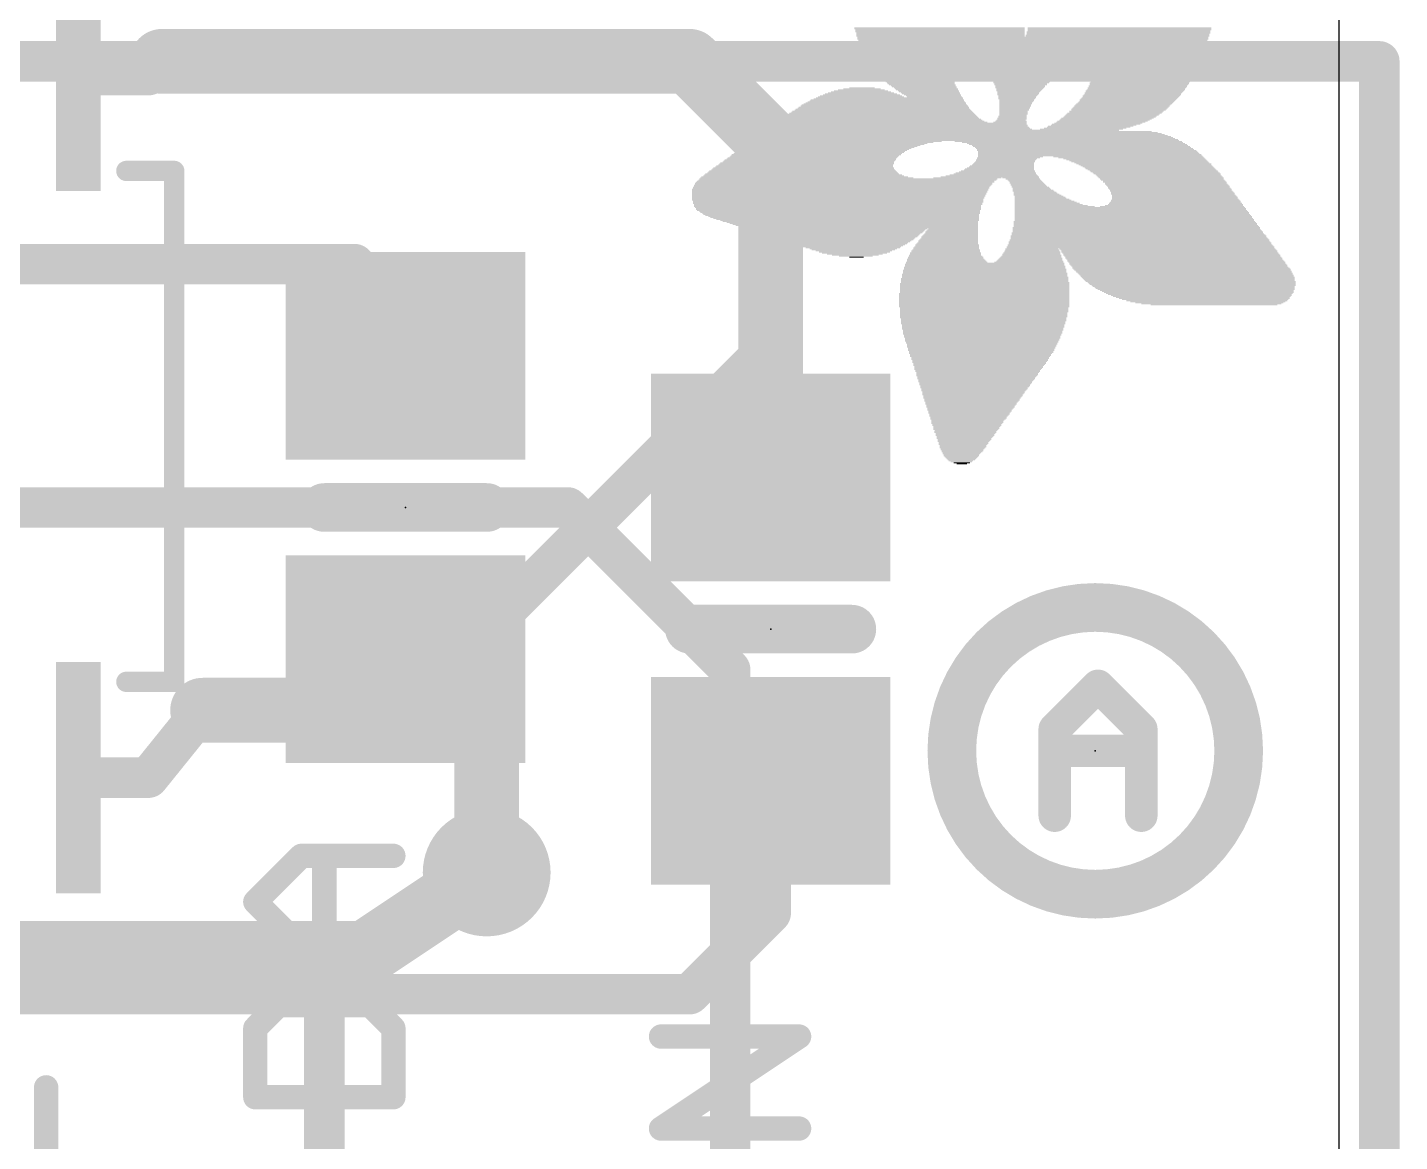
# Model space of a CAD drawing. Extents: x -11.6 to 35, y -5.3 to 31.4.
# Drawn here: x 9.57 to 18.16, y 3.65 to 10.63 of the extents above; entities that cross this region are included whole.
import ezdxf

# ---------------------------------------------------------------- set-up
doc = ezdxf.new("R2010")
doc.units = 0
for name, color, linetype in [('1', 12, 'CONTINUOUS'), ('16', 132, 'CONTINUOUS'), ('18', 110, 'CONTINUOUS'), ('20', 53, 'CONTINUOUS'), ('21', 40, 'CONTINUOUS'), ('23', 53, 'CONTINUOUS')]:
    doc.layers.add(name, color=color, linetype=linetype)

# ---------------------------------------------------------------- blocks, each defined once
blk = doc.blocks.new('RECT')
blk.add_solid([(-0.5, -0.5), (0.5, -0.5), (-0.5, 0.5), (0.5, 0.5)])
blk = doc.blocks.new('ROUNDV')
at = {"const_width": 0.5}
blk.add_lwpolyline([(0, -0.25, 1), (0, 0.25, 1), (0, -0.25)], format="xyb", dxfattribs=at)

msp = doc.modelspace()

# ---------------------------------------------------------------- linework, layer by layer
at = {"layer": '1'}
for points, const_width in [([(10.414, 10.414), (13.716, 10.414)], 0.4064), ([(13.716, 10.414), (14.224, 9.906)], 0.4064), ([(10.328, 10.328), (10.414, 10.414)], 0.254), ([(9.89, 10.328), (10.328, 10.328)], 0.254), ([(14.224, 9.906), (14.224, 8.636)], 0.4064), ([(8.89, 9.144), (11.618, 9.144)], 0.254), ([(11.618, 9.144), (11.938, 8.57)], 0.254), ([(12.258, 6.67), (14.224, 8.636)], 0.254), ([(14.224, 8.636), (14.224, 7.808)], 0.4064), ([(14.224, 8.636), (14.29, 8.636)], 0.254), ([(14.29, 8.636), (14.224, 7.808)], 0.254), ([(11.938, 6.67), (11.684, 7.112)], 0.4064), ([(11.684, 7.112), (12.446, 6.35)], 0.4064), ([(11.938, 6.67), (12.258, 6.67)], 0.254), ([(12.446, 6.35), (12.446, 6.416)], 0.4064), ([(10.668, 6.35), (12.446, 6.35)], 0.4064), ([(12.446, 6.35), (12.446, 5.334)], 0.4064), ([(10.328, 5.928), (10.668, 6.35)], 0.254), ([(9.89, 5.928), (10.328, 5.928)], 0.254), ([(14.224, 5.08), (14.224, 5.908)], 0.254), ([(13.716, 4.572), (14.224, 5.08)], 0.254), ([(9.144, 4.572), (11.43, 4.572)], 0.254), ([(11.43, 4.572), (13.716, 4.572)], 0.254), ([(11.43, 1.778), (11.43, 4.572)], 0.254)]:
    msp.add_lwpolyline(points, dxfattribs=dict(at, const_width=const_width))
for points, const_width in [([(10.414, 10.5156, 1), (10.414, 10.3124)], 0.2032), ([(13.7878, 10.4858, 1), (13.6442, 10.3422)], 0.2032), ([(13.716, 10.3124, 1), (13.716, 10.5156)], 0.2032), ([(10.4589, 10.3691, 1), (10.3691, 10.4589)], 0.127), ([(9.89, 10.3915, 1), (9.89, 10.2645)], 0.127), ([(10.2831, 10.3729, 1), (10.3729, 10.2831)], 0.127), ([(10.328, 10.2645, 1), (10.328, 10.3915)], 0.127), ([(14.3256, 9.906, 1), (14.1224, 9.906)], 0.2032), ([(14.1522, 9.8342, 1), (14.2958, 9.9778)], 0.2032), ([(11.6735, 9.1749, 1), (11.5625, 9.1131)], 0.127), ([(11.618, 9.0805, 1), (11.618, 9.2075)], 0.127), ([(14.3256, 8.636, 1), (14.1224, 8.636)], 0.2032), ([(14.224, 8.6995, 1), (14.224, 8.5725)], 0.127), ([(14.2689, 8.5911, 1), (14.1791, 8.6809)], 0.127), ([(14.3533, 8.631, 1), (14.2267, 8.641)], 0.127), ([(14.29, 8.5725, 1), (14.29, 8.6995)], 0.127), ([(14.1224, 8.636, 1), (14.3256, 8.636)], 0.2032), ([(11.8825, 8.5391, 1), (11.9935, 8.6009)], 0.127), ([(14.1224, 7.808, 1), (14.3256, 7.808)], 0.2032), ([(14.1607, 7.813, 1), (14.2873, 7.803)], 0.127), ([(11.7721, 7.1626, 1), (11.5959, 7.0614)], 0.2032), ([(11.7558, 7.1838, 1), (11.6122, 7.0402)], 0.2032), ([(11.8499, 6.6194, 1), (12.0261, 6.7206)], 0.2032), ([(11.938, 6.7335, 1), (11.938, 6.6065)], 0.127), ([(12.258, 6.6065, 1), (12.258, 6.7335)], 0.127), ([(12.2131, 6.7149, 1), (12.3029, 6.6251)], 0.127), ([(12.5476, 6.416, 1), (12.3444, 6.416)], 0.2032), ([(10.668, 6.4516, 1), (10.668, 6.2484)], 0.2032), ([(12.5476, 6.35, 1), (12.3444, 6.35)], 0.2032), ([(12.446, 6.2484, 1), (12.446, 6.4516)], 0.2032), ([(10.7174, 6.3102, 1), (10.6186, 6.3898)], 0.127), ([(12.3444, 6.35, 1), (12.5476, 6.35)], 0.2032), ([(12.3742, 6.2782, 1), (12.5178, 6.4218)], 0.2032), ([(9.89, 5.9915, 1), (9.89, 5.8645)], 0.127), ([(10.2786, 5.9678, 1), (10.3774, 5.8882)], 0.127), ([(10.328, 5.8645, 1), (10.328, 5.9915)], 0.127), ([(14.2875, 5.908, 1), (14.1605, 5.908)], 0.127), ([(12.3444, 5.334, 1), (12.5476, 5.334)], 0.2032), ([(14.2689, 5.0351, 1), (14.1791, 5.1249)], 0.127), ([(14.1605, 5.08, 1), (14.2875, 5.08)], 0.127), ([(11.43, 4.6355, 1), (11.43, 4.5085)], 0.127), ([(11.4935, 4.572, 1), (11.3665, 4.572)], 0.127), ([(11.43, 4.5085, 1), (11.43, 4.6355)], 0.127), ([(13.6711, 4.6169, 1), (13.7609, 4.5271)], 0.127), ([(13.716, 4.5085, 1), (13.716, 4.6355)], 0.127)]:
    msp.add_lwpolyline(points, format="xyb", dxfattribs=dict(at, const_width=const_width))
at = {"layer": '16'}
for points, const_width in [([(18.034, 10.414), (0, 10.414)], 0.254), ([(18.034, 0.254), (18.034, 10.414)], 0.254), ([(8.89, 7.62), (12.954, 7.62)], 0.254), ([(12.954, 7.62), (13.97, 6.604)], 0.254), ([(13.97, 6.604), (13.97, 1.778)], 0.254), ([(11.684, 4.826), (12.446, 5.334)], 0.4064), ([(5.588, 4.826), (11.684, 4.826)], 0.4064)]:
    msp.add_lwpolyline(points, dxfattribs=dict(at, const_width=const_width))
for points, const_width in [([(18.0975, 10.414, 1), (17.9705, 10.414)], 0.127), ([(18.034, 10.3505, 1), (18.034, 10.4775)], 0.127), ([(12.9989, 7.6649, 1), (12.9091, 7.5751)], 0.127), ([(12.954, 7.5565, 1), (12.954, 7.6835)], 0.127), ([(14.0335, 6.604, 1), (13.9065, 6.604)], 0.127), ([(13.9251, 6.5591, 1), (14.0149, 6.6489)], 0.127), ([(12.5024, 5.2495, 1), (12.3896, 5.4185)], 0.2032), ([(11.6276, 4.9105, 1), (11.7404, 4.7415)], 0.2032), ([(11.684, 4.7244, 1), (11.684, 4.9276)], 0.2032)]:
    msp.add_lwpolyline(points, format="xyb", dxfattribs=dict(at, const_width=const_width))
at = {"layer": '20'}
msp.add_line((17.78, 13.97), (17.78, 2.54), dxfattribs=at)
at = {"layer": '21'}
for points, const_width in [([(10.19, 9.7598, 1), (10.19, 9.6962)], 0.0635), ([(10.5218, 9.728, 1), (10.4582, 9.728)], 0.0635), ([(10.49, 9.6962, 1), (10.49, 9.7598)], 0.0635), ([(11.43, 7.6962, 1), (11.43, 7.5438)], 0.1524), ([(12.446, 7.5438, 1), (12.446, 7.6962)], 0.1524), ([(16.256, 5.198, 1), (16.256, 6.994, 1), (16.256, 5.198)], 0.3048), ([(13.716, 6.9342, 1), (13.716, 6.7818)], 0.1524), ([(14.732, 6.7818, 1), (14.732, 6.9342)], 0.1524), ([(10.19, 6.5598, 1), (10.19, 6.4963)], 0.0635), ([(10.4582, 6.528, 1), (10.5218, 6.528)], 0.0635), ([(10.49, 6.4963, 1), (10.49, 6.5598)], 0.0635), ([(16.3091, 6.539, 1), (16.2372, 6.4672)], 0.1016), ([(16.3091, 6.4672, 1), (16.2372, 6.539)], 0.1016), ([(16.0528, 6.2319, 1), (15.9512, 6.2319)], 0.1016), ([(15.9661, 6.2678, 1), (16.0379, 6.196)], 0.1016), ([(16.5951, 6.2319, 1), (16.4935, 6.2319)], 0.1016), ([(16.5084, 6.196, 1), (16.5802, 6.2678)], 0.1016), ([(16.002, 6.1471, 1), (16.002, 6.0455)], 0.1016), ([(16.5443, 6.0455, 1), (16.5443, 6.1471)], 0.1016), ([(15.9512, 5.6896, 1), (16.0528, 5.6896)], 0.1016), ([(16.4935, 5.6896, 1), (16.5951, 5.6896)], 0.1016), ([(11.2856, 5.4763, 1), (11.2856, 5.4001)], 0.0762), ([(11.3125, 5.4112, 1), (11.2586, 5.4651)], 0.0762), ([(11.4677, 5.4382, 1), (11.3915, 5.4382)], 0.0762), ([(11.8618, 5.4001, 1), (11.8618, 5.4763)], 0.0762), ([(11.0244, 5.177, 1), (10.9705, 5.1231)], 0.0762), ([(10.9705, 5.177, 1), (11.0244, 5.1231)], 0.0762), ([(11.2856, 4.9001, 1), (11.2856, 4.8239)], 0.0762), ([(11.2586, 4.835, 1), (11.3125, 4.8889)], 0.0762), ([(11.3915, 4.862, 1), (11.4677, 4.862)], 0.0762), ([(11.8618, 4.8239, 1), (11.8618, 4.9001)], 0.0762), ([(11.1415, 4.5408, 1), (11.1415, 4.4646)], 0.0762), ([(11.1685, 4.4757, 1), (11.1146, 4.5296)], 0.0762), ([(11.7447, 4.5296, 1), (11.6908, 4.4757)], 0.0762), ([(11.7177, 4.4646, 1), (11.7177, 4.5408)], 0.0762), ([(10.9705, 4.3856, 1), (11.0244, 4.3317)], 0.0762), ([(11.0356, 4.3586, 1), (10.9594, 4.3586)], 0.0762), ([(11.8999, 4.3586, 1), (11.8237, 4.3586)], 0.0762), ([(11.8349, 4.3317, 1), (11.8887, 4.3856)], 0.0762), ([(13.5375, 4.3446, 1), (13.5375, 4.2684)], 0.0762), ([(14.4229, 4.2748, 1), (14.3807, 4.3382)], 0.0762), ([(14.4018, 4.2684, 1), (14.4018, 4.3446)], 0.0762), ([(9.7261, 3.9885, 1), (9.6499, 3.9885)], 0.0762), ([(10.9975, 3.9645, 1), (10.9975, 3.8883)], 0.0762), ([(10.9594, 3.9264, 1), (11.0356, 3.9264)], 0.0762), ([(11.8237, 3.9264, 1), (11.8999, 3.9264)], 0.0762), ([(11.8618, 3.8883, 1), (11.8618, 3.9645)], 0.0762), ([(13.5163, 3.762, 1), (13.5586, 3.6986)], 0.0762), ([(13.5375, 3.7684, 1), (13.5375, 3.6922)], 0.0762), ([(14.4018, 3.6922, 1), (14.4018, 3.7684)], 0.0762)]:
    msp.add_lwpolyline(points, format="xyb", dxfattribs=dict(at, const_width=const_width))
for points, const_width in [([(10.49, 9.728), (10.19, 9.728)], 0.127), ([(10.49, 6.528), (10.49, 9.728)], 0.127), ([(11.43, 7.62), (12.446, 7.62)], 0.3048), ([(13.716, 6.858), (14.732, 6.858)], 0.3048), ([(10.19, 6.528), (10.49, 6.528)], 0.127), ([(16.002, 6.2319), (16.2732, 6.5031)], 0.2032), ([(16.2732, 6.5031), (16.5443, 6.2319)], 0.2032), ([(16.002, 5.6896), (16.002, 6.2319)], 0.2032), ([(16.5443, 6.2319), (16.5443, 5.6896)], 0.2032), ([(16.002, 6.0963), (16.5443, 6.0963)], 0.2032), ([(10.9975, 5.1501), (11.2856, 5.4382)], 0.1524), ([(11.2856, 5.4382), (11.8618, 5.4382)], 0.1524), ([(11.4296, 4.862), (11.4296, 5.4382)], 0.1524), ([(11.2856, 4.862), (10.9975, 5.1501)], 0.1524), ([(11.8618, 4.862), (11.2856, 4.862)], 0.1524), ([(11.1415, 4.5027), (10.9975, 4.3586)], 0.1524), ([(11.7177, 4.5027), (11.1415, 4.5027)], 0.1524), ([(11.8618, 4.3586), (11.7177, 4.5027)], 0.1524), ([(10.9975, 4.3586), (10.9975, 3.9264)], 0.1524), ([(11.8618, 3.9264), (11.8618, 4.3586)], 0.1524), ([(13.5375, 3.7303), (14.4018, 4.3065)], 0.1524), ([(14.4018, 4.3065), (13.5375, 4.3065)], 0.1524), ([(9.688, 3.9885), (9.688, 3.1242)], 0.1524), ([(10.9975, 3.9264), (11.8618, 3.9264)], 0.1524), ([(14.4018, 3.7303), (13.5375, 3.7303)], 0.1524)]:
    msp.add_lwpolyline(points, dxfattribs=dict(at, const_width=const_width))
at = {"layer": '23'}
for p in [(11.938, 7.62), (14.224, 6.858), (16.256, 6.096)]:
    msp.add_point(p, dxfattribs=at)

# ---------------------------------------------------------------- block references
at = {"layer": '1'}
for p, xscale, yscale, rotation in [((9.89, 10.328), 1.45, 0.28, 270), ((11.938, 8.57), 1.3, 1.5, 90), ((14.224, 7.808), 1.3, 1.5, 90), ((11.938, 6.67), 1.3, 1.5, 90), ((9.89, 5.928), 1.45, 0.28, 90), ((14.224, 5.908), 1.3, 1.5, 90)]:
    msp.add_blockref('RECT', p, dxfattribs=dict(at, xscale=xscale, yscale=yscale, rotation=rotation))
at = {"layer": '18', "xscale": 0.8001, "yscale": 0.8001}
msp.add_blockref('ROUNDV', (12.446, 5.334), dxfattribs=at)
msp.add_blockref('ROUNDV', (12.446, 5.334), dxfattribs=at)
at = {"layer": '21', "rotation": 180}
for p, xscale, yscale in [((15.2813, 10.6235), 1.0668, 0.0063), ((15.2813, 10.6172), 1.0668, 0.0064), ((15.2845, 10.6109), 1.0605, 0.0063), ((15.2845, 10.6045), 1.0605, 0.0064), ((15.2845, 10.5982), 1.0605, 0.0063), ((15.2877, 10.5918), 1.0541, 0.0064), ((15.2877, 10.5854), 1.0541, 0.0063), ((15.2877, 10.5791), 1.0541, 0.0064), ((15.2877, 10.5728), 1.0541, 0.0063), ((15.8655, 10.5664), 2.1971, 0.0064), ((16.3957, 10.5791), 1.1494, 0.0064), ((16.3957, 10.5728), 1.1494, 0.0063), ((16.402, 10.5982), 1.1493, 0.0063), ((16.402, 10.5918), 1.1493, 0.0064), ((16.3989, 10.5854), 1.143, 0.0063), ((16.4084, 10.6235), 1.1494, 0.0063), ((16.4084, 10.6172), 1.1494, 0.0064), ((16.4084, 10.6109), 1.1494, 0.0063), ((16.4052, 10.6045), 1.143, 0.0064), ((15.8655, 10.5601), 2.1971, 0.0063), ((15.8655, 10.5537), 2.1971, 0.0064), ((15.8655, 10.5473), 2.1844, 0.0063), ((15.8655, 10.541), 2.1844, 0.0064), ((15.8655, 10.5347), 2.1844, 0.0063), ((15.8655, 10.5283), 2.1717, 0.0064), ((15.8655, 10.522), 2.1717, 0.0063), ((15.0845, 10.5156), 0.5969, 0.0064), ((15.0781, 10.5092), 0.5842, 0.0063), ((15.0749, 10.5029), 0.5778, 0.0064), ((15.0749, 10.4966), 0.5652, 0.0063), ((15.0749, 10.4902), 0.5652, 0.0064), ((15.0749, 10.4839), 0.5524, 0.0063), ((15.0749, 10.4775), 0.5524, 0.0064), ((16.1862, 10.5156), 1.5303, 0.0064), ((16.1925, 10.5092), 1.505, 0.0063), ((16.1989, 10.5029), 1.4923, 0.0064), ((16.202, 10.4966), 1.4859, 0.0063), ((16.2084, 10.4902), 1.4732, 0.0064), ((16.2083, 10.4839), 1.4605, 0.0063), ((16.2115, 10.4775), 1.4541, 0.0064), ((15.0781, 10.4711), 0.5461, 0.0063), ((15.0749, 10.4648), 0.5398, 0.0064), ((15.0781, 10.4585), 0.5334, 0.0063), ((15.0781, 10.4521), 0.5334, 0.0064), ((15.0813, 10.4458), 0.5271, 0.0063), ((15.0813, 10.4394), 0.5271, 0.0064), ((15.0845, 10.433), 0.5207, 0.0063), ((15.0845, 10.4267), 0.5207, 0.0064), ((15.0876, 10.4204), 0.5144, 0.0063), ((15.0908, 10.414), 0.508, 0.0064), ((15.0908, 10.4077), 0.508, 0.0063), ((15.094, 10.4013), 0.5017, 0.0064), ((15.094, 10.3949), 0.5017, 0.0063), ((16.2115, 10.4711), 1.4415, 0.0063), ((16.2148, 10.4648), 1.4351, 0.0064), ((16.2179, 10.4585), 1.4288, 0.0063), ((16.2211, 10.4521), 1.4224, 0.0064), ((16.2211, 10.4458), 1.4097, 0.0063), ((16.2243, 10.4394), 1.4033, 0.0064), ((16.2243, 10.433), 1.3907, 0.0063), ((16.2275, 10.4267), 1.3843, 0.0064), ((16.2275, 10.4204), 1.3843, 0.0063), ((16.2274, 10.414), 1.3716, 0.0064), ((16.2306, 10.4077), 1.3652, 0.0063), ((15.8559, 10.3949), 0.6033, 0.0063), ((16.2306, 10.4013), 1.3526, 0.0064), ((16.5513, 10.3949), 0.7112, 0.0063), ((15.0972, 10.3886), 0.4953, 0.0064), ((15.1035, 10.3823), 0.4953, 0.0063), ((15.1067, 10.3759), 0.4889, 0.0064), ((15.1067, 10.3696), 0.4889, 0.0063), ((15.1098, 10.3632), 0.4826, 0.0064), ((15.113, 10.3568), 0.4762, 0.0063), ((15.1194, 10.3505), 0.4763, 0.0064), ((15.1226, 10.3442), 0.4699, 0.0063), ((15.1226, 10.3378), 0.4699, 0.0064), ((15.1257, 10.3315), 0.4636, 0.0063), ((15.1321, 10.3251), 0.4635, 0.0064), ((15.1352, 10.3187), 0.4572, 0.0063), ((15.1384, 10.3124), 0.4508, 0.0064), ((15.1448, 10.3061), 0.4509, 0.0063), ((15.8465, 10.3886), 0.5715, 0.0064), ((15.8337, 10.3759), 0.5334, 0.0064), ((15.8401, 10.3823), 0.5461, 0.0063), ((15.8306, 10.3696), 0.5143, 0.0063), ((15.821, 10.3568), 0.4826, 0.0063), ((15.8274, 10.3632), 0.4953, 0.0064), ((15.8211, 10.3505), 0.4699, 0.0064), ((15.8147, 10.3442), 0.4572, 0.0063), ((15.8147, 10.3378), 0.4445, 0.0064), ((15.8083, 10.3315), 0.4318, 0.0063), ((15.8052, 10.3187), 0.4127, 0.0063), ((15.8084, 10.3251), 0.4191, 0.0064), ((15.7988, 10.3061), 0.3874, 0.0063), ((15.802, 10.3124), 0.3937, 0.0064), ((16.5544, 10.3886), 0.6921, 0.0064), ((16.5608, 10.3823), 0.6794, 0.0063), ((16.5577, 10.3759), 0.6731, 0.0064), ((16.5608, 10.3696), 0.6668, 0.0063), ((16.564, 10.3632), 0.6604, 0.0064), ((16.5608, 10.3568), 0.654, 0.0063), ((16.5608, 10.3505), 0.654, 0.0064), ((16.5544, 10.3378), 0.6413, 0.0064), ((16.5544, 10.3315), 0.6413, 0.0063), ((16.5513, 10.3251), 0.635, 0.0064), ((16.5513, 10.3187), 0.635, 0.0063), ((16.5481, 10.3124), 0.6286, 0.0064), ((16.5481, 10.3061), 0.6286, 0.0063), ((16.5577, 10.3442), 0.6477, 0.0063), ((14.7892, 10.2235), 0.3747, 0.0064), ((14.7892, 10.2299), 0.3365, 0.0063), ((14.7924, 10.2362), 0.2921, 0.0064), ((14.7955, 10.2426), 0.235, 0.0063), ((14.7955, 10.2489), 0.1588, 0.0064), ((15.148, 10.2997), 0.4445, 0.0064), ((15.1511, 10.2934), 0.4382, 0.0063), ((15.1606, 10.287), 0.4318, 0.0064), ((15.1638, 10.2806), 0.4254, 0.0063), ((15.1669, 10.2743), 0.4191, 0.0064), ((15.1734, 10.268), 0.4191, 0.0063), ((15.1797, 10.2616), 0.4064, 0.0064), ((15.186, 10.2553), 0.4064, 0.0063), ((15.1924, 10.2489), 0.3937, 0.0064), ((15.1988, 10.2426), 0.3937, 0.0063), ((15.2019, 10.2362), 0.3874, 0.0064), ((15.2114, 10.2299), 0.381, 0.0063), ((15.2146, 10.2235), 0.3746, 0.0064), ((15.7988, 10.2997), 0.3746, 0.0064), ((15.7957, 10.2934), 0.3683, 0.0063), ((15.7956, 10.287), 0.3556, 0.0064), ((15.7925, 10.2806), 0.3493, 0.0063), ((15.7893, 10.2743), 0.3302, 0.0064), ((15.7893, 10.268), 0.3302, 0.0063), ((15.7861, 10.2616), 0.3112, 0.0064), ((15.7861, 10.2553), 0.3112, 0.0063), ((15.7829, 10.2489), 0.3048, 0.0064), ((15.783, 10.2426), 0.2921, 0.0063), ((15.7797, 10.2362), 0.2857, 0.0064), ((15.7766, 10.2299), 0.2794, 0.0063), ((15.7766, 10.2235), 0.2667, 0.0064), ((16.5037, 10.2299), 0.6159, 0.0063), ((16.5005, 10.2235), 0.6096, 0.0064), ((16.51, 10.2362), 0.616, 0.0064), ((16.5163, 10.2489), 0.6159, 0.0064), ((16.5132, 10.2426), 0.6096, 0.0063), ((16.5227, 10.2616), 0.616, 0.0064), ((16.5227, 10.2553), 0.616, 0.0063), ((16.5323, 10.2806), 0.6223, 0.0063), ((16.5323, 10.2743), 0.6223, 0.0064), ((16.5291, 10.268), 0.6159, 0.0063), ((16.5418, 10.2997), 0.6287, 0.0064), ((16.5386, 10.2934), 0.6223, 0.0063), ((16.5386, 10.287), 0.6223, 0.0064), ((14.9352, 10.1346), 1.0478, 0.0064), ((14.9352, 10.141), 1.035, 0.0063), ((14.9384, 10.1473), 1.016, 0.0064), ((14.9448, 10.1537), 1.0033, 0.0063), ((14.9479, 10.16), 0.9842, 0.0064), ((14.9511, 10.1664), 0.9652, 0.0063), ((14.9543, 10.1727), 0.9589, 0.0064), ((14.9606, 10.1791), 0.9334, 0.0063), ((14.967, 10.1854), 0.9207, 0.0064), ((14.7892, 10.1918), 0.5397, 0.0063), ((14.7892, 10.1981), 0.5143, 0.0064), ((14.7923, 10.2045), 0.4826, 0.0063), ((14.7892, 10.2108), 0.4509, 0.0064), ((14.7892, 10.2172), 0.4127, 0.0063), ((15.2241, 10.2172), 0.3683, 0.0063), ((15.2273, 10.2108), 0.362, 0.0064), ((15.2368, 10.2045), 0.3556, 0.0063), ((15.2431, 10.1981), 0.3429, 0.0064), ((15.2496, 10.1918), 0.3429, 0.0063), ((15.7734, 10.2172), 0.2604, 0.0063), ((15.7734, 10.2108), 0.2604, 0.0064), ((15.7702, 10.2045), 0.254, 0.0063), ((15.7671, 10.1918), 0.2349, 0.0063), ((15.7671, 10.1854), 0.2349, 0.0064), ((15.7639, 10.1791), 0.2286, 0.0063), ((15.7703, 10.1981), 0.2413, 0.0064), ((15.7639, 10.1727), 0.2159, 0.0064), ((15.7639, 10.1664), 0.2159, 0.0063), ((15.7607, 10.16), 0.2096, 0.0064), ((15.7575, 10.1537), 0.2032, 0.0063), ((15.7575, 10.1473), 0.2032, 0.0064), ((15.7544, 10.141), 0.1969, 0.0063), ((15.7544, 10.1346), 0.1969, 0.0064), ((16.4243, 10.1346), 0.5969, 0.0064), ((16.4306, 10.141), 0.5969, 0.0063), ((16.4369, 10.1473), 0.5969, 0.0064), ((16.4434, 10.1537), 0.5969, 0.0063), ((16.4497, 10.16), 0.5969, 0.0064), ((16.4592, 10.1727), 0.6032, 0.0064), ((16.4561, 10.1664), 0.5969, 0.0063), ((16.4656, 10.1791), 0.6033, 0.0063), ((16.4719, 10.1854), 0.6032, 0.0064), ((16.4814, 10.1981), 0.6096, 0.0064), ((16.4782, 10.1918), 0.6033, 0.0063), ((16.4878, 10.2045), 0.6096, 0.0063), ((16.4941, 10.2172), 0.6096, 0.0063), ((16.491, 10.2108), 0.6033, 0.0064), ((14.9162, 10.0521), 1.2509, 0.0063), ((14.913, 10.0584), 1.2319, 0.0064), ((14.9162, 10.0648), 1.2129, 0.0063), ((14.9162, 10.0711), 1.2001, 0.0064), ((14.9162, 10.0775), 1.1875, 0.0063), ((14.9193, 10.0838), 1.1684, 0.0064), ((14.9194, 10.0902), 1.1557, 0.0063), ((14.9225, 10.0965), 1.1366, 0.0064), ((14.9225, 10.1029), 1.124, 0.0063), ((14.9257, 10.1092), 1.1049, 0.0064), ((14.9257, 10.1156), 1.0922, 0.0063), ((14.9289, 10.1219), 1.0731, 0.0064), ((14.932, 10.1283), 1.0668, 0.0063), ((15.7353, 10.0584), 0.1842, 0.0064), ((15.7353, 10.0521), 0.1842, 0.0063), ((15.7385, 10.0711), 0.1778, 0.0064), ((15.7385, 10.0648), 0.1778, 0.0063), ((15.7416, 10.0775), 0.1715, 0.0063), ((15.748, 10.1156), 0.1842, 0.0063), ((15.748, 10.1092), 0.1842, 0.0064), ((15.7448, 10.1029), 0.1778, 0.0063), ((15.7448, 10.0965), 0.1778, 0.0064), ((15.7448, 10.0902), 0.1778, 0.0063), ((15.7448, 10.0838), 0.1778, 0.0064), ((15.7512, 10.1283), 0.1905, 0.0063), ((15.7512, 10.1219), 0.1905, 0.0064), ((16.3226, 10.0521), 0.5715, 0.0063), ((16.3322, 10.0584), 0.5778, 0.0064), ((16.3449, 10.0648), 0.5778, 0.0063), ((16.3513, 10.0711), 0.5779, 0.0064), ((16.3608, 10.0775), 0.5842, 0.0063), ((16.3671, 10.0838), 0.5842, 0.0064), ((16.3767, 10.0902), 0.5905, 0.0063), ((16.3894, 10.1029), 0.5905, 0.0063), ((16.3862, 10.0965), 0.5842, 0.0064), ((16.402, 10.1092), 0.5905, 0.0064), ((16.4053, 10.1156), 0.5969, 0.0063), ((16.4116, 10.1219), 0.5969, 0.0064), ((16.418, 10.1283), 0.5969, 0.0063), ((15.421, 9.9632), 2.5019, 0.0063), ((15.4115, 9.9695), 2.4701, 0.0064), ((15.3956, 9.9759), 2.4257, 0.0063), ((15.3003, 9.9822), 2.2098, 0.0064), ((15.0305, 9.9886), 1.6573, 0.0063), ((15.0273, 9.9949), 1.6383, 0.0064), ((15.0305, 10.0013), 1.6193, 0.0063), ((15.0305, 10.0076), 1.6065, 0.0064), ((15.0368, 10.014), 1.5938, 0.0063), ((15.0368, 10.0203), 1.5812, 0.0064), ((15.0432, 10.0267), 1.5685, 0.0063), ((14.9225, 10.033), 1.3144, 0.0064), ((14.9162, 10.0394), 1.2891, 0.0063), ((14.9162, 10.0457), 1.2637, 0.0064), ((15.7226, 10.033), 0.2096, 0.0064), ((15.729, 10.0394), 0.1969, 0.0063), ((15.729, 10.0457), 0.1841, 0.0064), ((16.1702, 9.9886), 0.5207, 0.0063), ((16.1925, 9.9949), 0.5144, 0.0064), ((16.2148, 10.0013), 0.5207, 0.0063), ((16.2274, 10.0076), 0.5334, 0.0064), ((16.2465, 10.014), 0.5334, 0.0063), ((16.2624, 10.0203), 0.5525, 0.0064), ((16.2751, 10.0267), 0.5525, 0.0063), ((16.2909, 10.033), 0.5588, 0.0064), ((16.3005, 10.0394), 0.5651, 0.0063), ((16.3132, 10.0457), 0.5651, 0.0064), ((14.5987, 9.8806), 1.0859, 0.0064), ((14.6113, 9.887), 1.0985, 0.0063), ((14.6272, 9.8933), 1.1176, 0.0064), ((14.6431, 9.8997), 1.124, 0.0063), ((14.6654, 9.906), 1.1557, 0.0064), ((14.6939, 9.9123), 1.2002, 0.0063), ((15.4432, 9.9187), 2.6734, 0.0064), ((15.4432, 9.9251), 2.6606, 0.0063), ((15.4401, 9.9314), 2.6289, 0.0064), ((15.4369, 9.9378), 2.6099, 0.0063), ((15.4369, 9.9441), 2.5845, 0.0064), ((15.4305, 9.9505), 2.559, 0.0063), ((15.4242, 9.9568), 2.5337, 0.0064), ((16.0877, 9.9123), 1.4224, 0.0063), ((16.1132, 9.906), 1.3843, 0.0064), ((16.1354, 9.8997), 1.3653, 0.0063), ((16.1481, 9.8933), 1.3653, 0.0064), ((16.1608, 9.887), 1.3525, 0.0063), ((16.1702, 9.8806), 1.3589, 0.0064), ((14.4653, 9.7917), 1.0732, 0.0064), ((14.4717, 9.798), 1.0731, 0.0063), ((14.478, 9.8044), 1.0604, 0.0064), ((14.4844, 9.8108), 1.0605, 0.0063), ((14.4939, 9.8171), 1.0541, 0.0064), ((14.5003, 9.8235), 1.0541, 0.0063), ((14.5098, 9.8298), 1.0605, 0.0064), ((14.5193, 9.8361), 1.0541, 0.0063), ((14.5288, 9.8425), 1.0604, 0.0064), ((14.5384, 9.8489), 1.0541, 0.0063), ((14.5479, 9.8552), 1.0605, 0.0064), ((14.5606, 9.8616), 1.0605, 0.0063), ((14.5701, 9.8679), 1.0668, 0.0064), ((14.5828, 9.8742), 1.0795, 0.0063), ((16.1798, 9.8742), 1.3526, 0.0063), ((16.1894, 9.8679), 1.3589, 0.0064), ((15.6972, 9.798), 0.3746, 0.0063), ((15.6941, 9.7917), 0.3683, 0.0064), ((15.7035, 9.8044), 0.3747, 0.0064), ((16.1957, 9.8616), 1.3589, 0.0063), ((16.202, 9.8552), 1.3716, 0.0064), ((15.7131, 9.8108), 0.3937, 0.0063), ((16.2084, 9.8489), 1.3716, 0.0063), ((16.2115, 9.8425), 1.3779, 0.0064), ((16.2211, 9.8298), 1.397, 0.0064), ((16.2243, 9.8235), 1.4033, 0.0063), ((15.7258, 9.8171), 0.4064, 0.0064), ((16.2148, 9.8361), 1.3843, 0.0063), ((16.4624, 9.8171), 0.9398, 0.0064), ((16.4814, 9.8108), 0.9144, 0.0063), ((16.5005, 9.8044), 0.889, 0.0064), ((16.5131, 9.798), 0.8763, 0.0063), ((16.5259, 9.7917), 0.8636, 0.0064), ((14.4209, 9.7092), 1.2129, 0.0063), ((14.424, 9.7155), 1.1938, 0.0064), ((14.4241, 9.7218), 1.1811, 0.0063), ((14.424, 9.7282), 1.1684, 0.0064), ((14.4272, 9.7346), 1.1494, 0.0063), ((14.4272, 9.7409), 1.1366, 0.0064), ((14.4304, 9.7473), 1.1303, 0.0063), ((14.4336, 9.7536), 1.1113, 0.0064), ((14.4367, 9.7599), 1.1049, 0.0063), ((14.4431, 9.7663), 1.0922, 0.0064), ((14.4494, 9.7727), 1.0922, 0.0063), ((14.4526, 9.779), 1.0858, 0.0064), ((14.459, 9.7854), 1.0731, 0.0063), ((15.6274, 9.7092), 0.5143, 0.0063), ((15.6337, 9.7155), 0.5016, 0.0064), ((15.6401, 9.7218), 0.4763, 0.0063), ((15.6464, 9.7282), 0.4636, 0.0064), ((15.6528, 9.7346), 0.4381, 0.0063), ((15.6559, 9.7409), 0.4318, 0.0064), ((15.6623, 9.7473), 0.4191, 0.0063), ((15.6686, 9.7536), 0.4064, 0.0064), ((15.6718, 9.7599), 0.4, 0.0063), ((15.6782, 9.7663), 0.3873, 0.0064), ((15.6813, 9.7727), 0.381, 0.0063), ((15.6845, 9.779), 0.3746, 0.0064), ((15.6909, 9.7854), 0.3747, 0.0063), ((16.5354, 9.7854), 0.8572, 0.0063), ((16.5481, 9.779), 0.8446, 0.0064), ((16.5608, 9.7727), 0.8446, 0.0063), ((16.5672, 9.7663), 0.8319, 0.0064), ((16.5767, 9.7599), 0.8255, 0.0063), ((16.5862, 9.7536), 0.8192, 0.0064), ((16.5957, 9.7473), 0.8128, 0.0063), ((16.6021, 9.7409), 0.8128, 0.0064), ((16.6116, 9.7346), 0.8064, 0.0063), ((16.6212, 9.7282), 0.8001, 0.0064), ((16.6274, 9.7218), 0.8001, 0.0063), ((16.637, 9.7155), 0.7938, 0.0064), ((16.6434, 9.7092), 0.7937, 0.0063), ((14.6653, 9.6266), 1.8542, 0.0064), ((14.6653, 9.6203), 1.8542, 0.0063), ((14.6717, 9.633), 1.8542, 0.0063), ((14.6749, 9.6393), 1.8605, 0.0064), ((14.6812, 9.652), 1.8606, 0.0064), ((14.6812, 9.6456), 1.8606, 0.0063), ((14.6908, 9.6584), 1.8669, 0.0063), ((14.6939, 9.6647), 1.8606, 0.0064), ((14.7035, 9.6711), 1.8669, 0.0063), ((14.7098, 9.6774), 1.8669, 0.0064), ((14.4495, 9.6837), 1.3335, 0.0063), ((14.4367, 9.6901), 1.2954, 0.0064), ((14.4304, 9.6965), 1.2573, 0.0063), ((14.4272, 9.7028), 1.2382, 0.0064), ((15.4559, 9.6837), 0.4254, 0.0063), ((15.5956, 9.6901), 0.616, 0.0064), ((15.6083, 9.6965), 0.5778, 0.0063), ((15.6179, 9.7028), 0.5461, 0.0064), ((15.7893, 9.6837), 0.2286, 0.0063), ((15.802, 9.6774), 0.2159, 0.0064), ((15.8115, 9.6711), 0.2096, 0.0063), ((15.8178, 9.6647), 0.2095, 0.0064), ((15.8242, 9.6584), 0.2096, 0.0063), ((15.8274, 9.652), 0.2159, 0.0064), ((15.8338, 9.6456), 0.2159, 0.0063), ((15.8369, 9.6393), 0.2222, 0.0064), ((15.8433, 9.633), 0.2223, 0.0063), ((15.8496, 9.6266), 0.235, 0.0064), ((15.8559, 9.6203), 0.2349, 0.0063), ((16.6497, 9.7028), 0.781, 0.0064), ((16.6561, 9.6965), 0.7811, 0.0063), ((16.6624, 9.6901), 0.781, 0.0064), ((16.6687, 9.6837), 0.7811, 0.0063), ((16.672, 9.6774), 0.7747, 0.0064), ((16.6783, 9.6711), 0.7747, 0.0063), ((16.6878, 9.6647), 0.7684, 0.0064), ((16.691, 9.6584), 0.7747, 0.0063), ((16.6973, 9.652), 0.762, 0.0064), ((16.7005, 9.6456), 0.7684, 0.0063), ((16.7068, 9.6393), 0.7683, 0.0064), ((16.7132, 9.633), 0.7684, 0.0063), ((16.7164, 9.6266), 0.762, 0.0064), ((16.7196, 9.6203), 0.7683, 0.0063), ((14.6494, 9.5758), 1.8351, 0.0064), ((14.6494, 9.5694), 1.8351, 0.0063), ((14.659, 9.6139), 1.8542, 0.0064), ((14.659, 9.6075), 1.8542, 0.0063), ((14.6558, 9.6012), 1.8478, 0.0064), ((14.6558, 9.5949), 1.8478, 0.0063), ((14.6527, 9.5885), 1.8415, 0.0064), ((14.6527, 9.5822), 1.8415, 0.0063), ((14.6463, 9.5631), 1.8288, 0.0064), ((14.6463, 9.5568), 1.8288, 0.0063), ((14.6431, 9.5504), 1.8224, 0.0064), ((14.6431, 9.5441), 1.8224, 0.0063), ((14.6463, 9.5377), 1.8161, 0.0064), ((15.8655, 9.6075), 0.254, 0.0063), ((15.8592, 9.6139), 0.2413, 0.0064), ((15.8687, 9.6012), 0.2603, 0.0064), ((15.8782, 9.5949), 0.2667, 0.0063), ((15.8814, 9.5885), 0.2731, 0.0064), ((15.8877, 9.5822), 0.2858, 0.0063), ((15.8941, 9.5758), 0.2985, 0.0064), ((15.9036, 9.5694), 0.3048, 0.0063), ((15.9131, 9.5568), 0.3238, 0.0063), ((15.929, 9.5441), 0.3556, 0.0063), ((15.9385, 9.5377), 0.3746, 0.0064), ((15.91, 9.5631), 0.3175, 0.0064), ((15.9227, 9.5504), 0.3429, 0.0064), ((16.7259, 9.6139), 0.7684, 0.0064), ((16.7291, 9.6075), 0.762, 0.0063), ((16.7323, 9.6012), 0.7683, 0.0064), ((16.7386, 9.5949), 0.7684, 0.0063), ((16.7417, 9.5885), 0.7747, 0.0064), ((16.7417, 9.5822), 0.7747, 0.0063), ((16.7577, 9.5441), 0.8065, 0.0063), ((16.7608, 9.5377), 0.8128, 0.0064), ((16.7482, 9.5758), 0.7747, 0.0064), ((16.7513, 9.5694), 0.781, 0.0063), ((16.7545, 9.5631), 0.7874, 0.0064), ((16.7545, 9.5568), 0.7874, 0.0063), ((16.7577, 9.5504), 0.7937, 0.0064), ((14.6431, 9.525), 1.8098, 0.0064), ((14.6463, 9.5313), 1.8161, 0.0063), ((14.6463, 9.5187), 1.8034, 0.0063), ((14.6431, 9.5123), 1.797, 0.0064), ((14.6431, 9.506), 1.797, 0.0063), ((14.6463, 9.4996), 1.7907, 0.0064), ((14.6494, 9.4932), 1.7843, 0.0063), ((14.6494, 9.4869), 1.7843, 0.0064), ((14.6494, 9.4806), 1.7717, 0.0063), ((14.6558, 9.4742), 1.759, 0.0064), ((14.659, 9.4679), 1.7526, 0.0063), ((14.6654, 9.4615), 1.7399, 0.0064), ((14.6653, 9.4551), 1.7272, 0.0063), ((14.6717, 9.4488), 1.7145, 0.0064), ((15.9544, 9.525), 0.4064, 0.0064), ((15.9639, 9.5187), 0.4254, 0.0063), ((15.9798, 9.5123), 0.4572, 0.0064), ((16.002, 9.506), 0.5016, 0.0063), ((16.4719, 9.4996), 1.4414, 0.0064), ((16.4751, 9.4932), 1.4478, 0.0063), ((16.4751, 9.4869), 1.4478, 0.0064), ((16.4782, 9.4806), 1.4541, 0.0063), ((16.4846, 9.4679), 1.4668, 0.0063), ((16.4846, 9.4615), 1.4668, 0.0064), ((16.4878, 9.4551), 1.4732, 0.0063), ((16.491, 9.4488), 1.4795, 0.0064), ((15.9449, 9.5313), 0.3873, 0.0063), ((16.4815, 9.4742), 1.4605, 0.0064), ((16.7355, 9.506), 0.9017, 0.0063), ((16.7481, 9.5123), 0.8636, 0.0064), ((16.7577, 9.5187), 0.8445, 0.0063), ((16.7577, 9.525), 0.8319, 0.0064), ((16.7577, 9.5313), 0.8191, 0.0063), ((14.6812, 9.4425), 1.6954, 0.0063), ((14.6875, 9.4361), 1.6827, 0.0064), ((14.6971, 9.4298), 1.6637, 0.0063), ((14.7066, 9.4234), 1.6446, 0.0064), ((14.7193, 9.417), 1.6192, 0.0063), ((14.7225, 9.4107), 1.6002, 0.0064), ((14.7352, 9.4044), 1.5748, 0.0063), ((14.7447, 9.398), 1.5558, 0.0064), ((14.7543, 9.3917), 1.5367, 0.0063), ((14.7637, 9.3853), 1.5177, 0.0064), ((14.7765, 9.3789), 1.4923, 0.0063), ((14.7828, 9.3726), 1.4796, 0.0064), ((14.6336, 9.3663), 1.143, 0.0063), ((15.367, 9.3663), 0.3112, 0.0063), ((16.5132, 9.3726), 1.5494, 0.0064), ((16.5132, 9.3663), 1.5494, 0.0063), ((16.5005, 9.4107), 1.5113, 0.0064), ((16.5037, 9.4044), 1.5177, 0.0063), ((16.5068, 9.398), 1.524, 0.0064), ((16.5068, 9.3917), 1.524, 0.0063), ((16.51, 9.3853), 1.5304, 0.0064), ((16.5131, 9.3789), 1.5367, 0.0063), ((16.4942, 9.4425), 1.4859, 0.0063), ((16.4942, 9.4361), 1.4859, 0.0064), ((16.4973, 9.4298), 1.4922, 0.0063), ((16.5005, 9.4234), 1.4986, 0.0064), ((16.5005, 9.417), 1.4986, 0.0063), ((14.64, 9.3599), 1.1049, 0.0064), ((14.6431, 9.3536), 1.0858, 0.0063), ((14.6527, 9.3472), 1.0541, 0.0064), ((14.659, 9.3408), 1.0287, 0.0063), ((14.6622, 9.3345), 0.9969, 0.0064), ((14.6685, 9.3282), 0.9716, 0.0063), ((14.678, 9.3218), 0.9398, 0.0064), ((14.6812, 9.3155), 0.9208, 0.0063), ((14.6875, 9.3091), 0.8827, 0.0064), ((14.6939, 9.3027), 0.8572, 0.0063), ((14.7003, 9.2964), 0.8319, 0.0064), ((14.7035, 9.2901), 0.8001, 0.0063), ((14.7098, 9.2837), 0.7747, 0.0064), ((14.7161, 9.2774), 0.7366, 0.0063), ((15.3321, 9.2774), 0.381, 0.0063), ((15.3353, 9.2901), 0.3747, 0.0063), ((15.3353, 9.2837), 0.3747, 0.0064), ((15.3384, 9.2964), 0.3683, 0.0064), ((15.3416, 9.3027), 0.362, 0.0063), ((15.3448, 9.3155), 0.3556, 0.0063), ((15.3448, 9.3091), 0.3556, 0.0064), ((15.348, 9.3218), 0.3493, 0.0064), ((15.3512, 9.3282), 0.3429, 0.0063), ((15.3543, 9.3345), 0.3366, 0.0064), ((15.3575, 9.3472), 0.3302, 0.0064), ((15.3575, 9.3408), 0.3302, 0.0063), ((15.3607, 9.3536), 0.3239, 0.0063), ((15.3639, 9.3599), 0.3175, 0.0064), ((16.5323, 9.2837), 1.6383, 0.0064), ((16.5354, 9.2774), 1.6446, 0.0063), ((16.5322, 9.2964), 1.6256, 0.0064), ((16.5322, 9.2901), 1.6256, 0.0063), ((16.5259, 9.3218), 1.6002, 0.0064), ((16.5259, 9.3155), 1.6002, 0.0063), ((16.5291, 9.3091), 1.6065, 0.0064), ((16.5323, 9.3027), 1.6129, 0.0063), ((16.5195, 9.3408), 1.5748, 0.0063), ((16.5227, 9.3345), 1.5812, 0.0064), ((16.5259, 9.3282), 1.5875, 0.0063), ((16.5163, 9.3599), 1.5557, 0.0064), ((16.5227, 9.3472), 1.5684, 0.0064), ((16.5196, 9.3536), 1.5621, 0.0063), ((14.7193, 9.271), 0.7176, 0.0064), ((14.7256, 9.2646), 0.6795, 0.0063), ((14.7289, 9.2583), 0.6477, 0.0064), ((14.732, 9.252), 0.616, 0.0063), ((14.7384, 9.2456), 0.5905, 0.0064), ((14.7416, 9.2393), 0.5461, 0.0063), ((14.7416, 9.2329), 0.5207, 0.0064), ((14.7447, 9.2265), 0.4762, 0.0063), ((14.7479, 9.2202), 0.4445, 0.0064), ((14.7479, 9.2139), 0.4064, 0.0063), ((14.7511, 9.2075), 0.3493, 0.0064), ((14.7543, 9.2012), 0.2921, 0.0063), ((14.7574, 9.1948), 0.2096, 0.0064), ((14.7606, 9.1884), 0.0889, 0.0063), ((15.3194, 9.1884), 0.4699, 0.0063), ((15.3162, 9.2012), 0.4508, 0.0063), ((15.3194, 9.1948), 0.4572, 0.0064), ((15.3194, 9.2139), 0.4445, 0.0063), ((15.3194, 9.2075), 0.4445, 0.0064), ((15.3194, 9.2265), 0.4318, 0.0063), ((15.3194, 9.2202), 0.4318, 0.0064), ((15.3226, 9.2329), 0.4255, 0.0064), ((15.3226, 9.2456), 0.4127, 0.0064), ((15.3226, 9.2393), 0.4127, 0.0063), ((15.3257, 9.252), 0.4064, 0.0063), ((15.3289, 9.2646), 0.4, 0.0063), ((15.3289, 9.2583), 0.4, 0.0064), ((15.3289, 9.271), 0.3874, 0.0064), ((15.8528, 9.1884), 0.381, 0.0063), ((15.8559, 9.1948), 0.3747, 0.0064), ((15.8559, 9.2075), 0.3619, 0.0064), ((15.8592, 9.2012), 0.3683, 0.0063), ((15.8591, 9.2139), 0.3556, 0.0063), ((15.8592, 9.2265), 0.3429, 0.0063), ((15.8623, 9.2202), 0.3492, 0.0064), ((15.8591, 9.2393), 0.3302, 0.0063), ((15.8623, 9.2329), 0.3366, 0.0064), ((16.5386, 9.252), 1.6764, 0.0063), ((16.5386, 9.2456), 1.6764, 0.0064), ((16.5354, 9.2646), 1.6574, 0.0063), ((16.5386, 9.2583), 1.6637, 0.0064), ((16.5354, 9.271), 1.6446, 0.0064), ((16.7068, 9.2393), 1.3525, 0.0063), ((16.7132, 9.2329), 1.3526, 0.0064), ((16.7196, 9.2265), 1.3525, 0.0063), ((16.7196, 9.2202), 1.3525, 0.0064), ((16.7259, 9.2139), 1.3526, 0.0063), ((16.7323, 9.2075), 1.3525, 0.0064), ((16.7355, 9.2012), 1.3589, 0.0063), ((16.7386, 9.1948), 1.3526, 0.0064), ((16.7449, 9.1884), 1.3525, 0.0063), ((15.5639, 9.1059), 1.0223, 0.0064), ((15.567, 9.1123), 1.016, 0.0063), ((15.5639, 9.125), 1.0097, 0.0063), ((15.5639, 9.1186), 1.0097, 0.0064), ((15.5639, 9.144), 0.9969, 0.0064), ((15.5639, 9.1377), 0.9969, 0.0063), ((15.5671, 9.1313), 1.0033, 0.0064), ((15.3257, 9.1567), 0.508, 0.0064), ((15.567, 9.1504), 0.9906, 0.0063), ((15.3194, 9.1758), 0.4826, 0.0063), ((15.3226, 9.1694), 0.4889, 0.0064), ((15.3258, 9.1631), 0.4953, 0.0063), ((15.3194, 9.1821), 0.4699, 0.0064), ((15.8401, 9.1567), 0.4318, 0.0064), ((15.8465, 9.1631), 0.4191, 0.0063), ((15.8464, 9.1694), 0.4064, 0.0064), ((15.8496, 9.1758), 0.4, 0.0063), ((15.8528, 9.1821), 0.3937, 0.0064), ((16.7482, 9.1821), 1.3589, 0.0064), ((16.7513, 9.1758), 1.3526, 0.0063), ((16.7577, 9.1694), 1.3525, 0.0064), ((16.7609, 9.1631), 1.3589, 0.0063), ((16.7672, 9.1567), 1.3589, 0.0064), ((16.7704, 9.1504), 1.3525, 0.0063), ((16.7736, 9.144), 1.3589, 0.0064), ((16.7798, 9.1377), 1.3589, 0.0063), ((16.783, 9.1313), 1.3525, 0.0064), ((16.7894, 9.125), 1.3526, 0.0063), ((16.7926, 9.1186), 1.3589, 0.0064), ((16.799, 9.1123), 1.3589, 0.0063), ((16.8021, 9.1059), 1.3526, 0.0064), ((15.5639, 9.0234), 1.0605, 0.0063), ((15.5639, 9.017), 1.0605, 0.0064), ((15.5639, 9.0551), 1.0477, 0.0064), ((15.5639, 9.0488), 1.0477, 0.0063), ((15.5639, 9.0424), 1.0477, 0.0064), ((15.5639, 9.0361), 1.0477, 0.0063), ((15.5671, 9.0297), 1.0541, 0.0064), ((15.567, 9.0615), 1.0414, 0.0063), ((15.5639, 9.0805), 1.0351, 0.0064), ((15.5639, 9.0742), 1.0351, 0.0063), ((15.5639, 9.0678), 1.0351, 0.0064), ((15.5639, 9.0996), 1.0223, 0.0063), ((15.5639, 9.0932), 1.0223, 0.0064), ((15.5671, 9.0869), 1.0287, 0.0063), ((16.8085, 9.0996), 1.3525, 0.0063), ((16.8116, 9.0932), 1.3462, 0.0064), ((16.818, 9.0869), 1.3462, 0.0063), ((16.8211, 9.0805), 1.3399, 0.0064), ((16.8275, 9.0742), 1.3398, 0.0063), ((16.8307, 9.0678), 1.3335, 0.0064), ((16.8371, 9.0615), 1.3335, 0.0063), ((16.8402, 9.0551), 1.3272, 0.0064), ((16.8434, 9.0488), 1.3208, 0.0063), ((16.8466, 9.0424), 1.3145, 0.0064), ((16.8529, 9.0361), 1.3144, 0.0063), ((16.8592, 9.0297), 1.3017, 0.0064), ((16.8624, 9.0234), 1.2954, 0.0063), ((16.8656, 9.017), 1.289, 0.0064), ((15.5607, 8.9599), 1.0668, 0.0063), ((15.5607, 8.9535), 1.0668, 0.0064), ((15.5607, 8.9472), 1.0668, 0.0063), ((15.5607, 8.9408), 1.0668, 0.0064), ((15.5607, 8.9345), 1.0668, 0.0063), ((15.5639, 9.0107), 1.0605, 0.0063), ((15.5639, 9.0043), 1.0605, 0.0064), ((15.5639, 8.998), 1.0605, 0.0063), ((15.5639, 8.9916), 1.0605, 0.0064), ((15.5639, 8.9853), 1.0605, 0.0063), ((15.5639, 8.9789), 1.0605, 0.0064), ((15.5639, 8.9726), 1.0605, 0.0063), ((15.5639, 8.9662), 1.0605, 0.0064), ((16.872, 9.0107), 1.2763, 0.0063), ((16.872, 9.0043), 1.2637, 0.0064), ((16.8783, 8.998), 1.251, 0.0063), ((16.8815, 8.9916), 1.2446, 0.0064), ((16.8879, 8.9853), 1.2319, 0.0063), ((16.891, 8.9789), 1.2128, 0.0064), ((16.8973, 8.9726), 1.2001, 0.0063), ((16.9037, 8.9662), 1.1874, 0.0064), ((16.9069, 8.9599), 1.1684, 0.0063), ((16.9101, 8.9535), 1.1493, 0.0064), ((16.9196, 8.9472), 1.1303, 0.0063), ((16.9228, 8.9408), 1.1113, 0.0064), ((16.9291, 8.9345), 1.0858, 0.0063), ((15.5607, 8.9281), 1.0668, 0.0064), ((15.5607, 8.9218), 1.0668, 0.0063), ((15.5607, 8.9154), 1.0668, 0.0064), ((15.5607, 8.9091), 1.0668, 0.0063), ((15.5607, 8.9027), 1.0668, 0.0064), ((15.5607, 8.8963), 1.0668, 0.0063), ((15.5607, 8.89), 1.0668, 0.0064), ((15.5607, 8.8837), 1.0668, 0.0063), ((15.5607, 8.8773), 1.0668, 0.0064), ((15.5607, 8.871), 1.0541, 0.0063), ((15.5607, 8.8646), 1.0541, 0.0064), ((15.5607, 8.8582), 1.0541, 0.0063), ((15.5607, 8.8519), 1.0541, 0.0064), ((15.5607, 8.8456), 1.0541, 0.0063), ((16.9386, 8.9281), 1.0668, 0.0064), ((16.945, 8.9218), 1.0414, 0.0063), ((16.9545, 8.9154), 1.0096, 0.0064), ((16.9609, 8.9091), 0.9715, 0.0063), ((16.9703, 8.9027), 0.9271, 0.0064), ((16.9831, 8.8963), 0.8763, 0.0063), ((16.999, 8.89), 0.7937, 0.0064), ((15.5575, 8.8392), 1.0478, 0.0064), ((15.5575, 8.8329), 1.0478, 0.0063), ((15.5575, 8.8265), 1.0478, 0.0064), ((15.5575, 8.8201), 1.0478, 0.0063), ((15.5575, 8.8138), 1.0478, 0.0064), ((15.5543, 8.8075), 1.0414, 0.0063), ((15.5575, 8.8011), 1.035, 0.0064), ((15.5575, 8.7948), 1.035, 0.0063), ((15.5575, 8.7884), 1.035, 0.0064), ((15.5544, 8.782), 1.0287, 0.0063), ((15.5544, 8.7757), 1.0287, 0.0064), ((15.5544, 8.7694), 1.0287, 0.0063), ((15.5543, 8.763), 1.016, 0.0064), ((15.5543, 8.7567), 1.016, 0.0063), ((15.5543, 8.7503), 1.016, 0.0064), ((15.5512, 8.7439), 1.0097, 0.0063), ((15.5512, 8.7376), 1.0097, 0.0064), ((15.5544, 8.7313), 1.0033, 0.0063), ((15.5512, 8.7249), 0.9969, 0.0064), ((15.5512, 8.7186), 0.9969, 0.0063), ((15.5512, 8.7122), 0.9969, 0.0064), ((15.548, 8.7058), 0.9906, 0.0063), ((15.5512, 8.6995), 0.9843, 0.0064), ((15.548, 8.6932), 0.9779, 0.0063), ((15.548, 8.6868), 0.9779, 0.0064), ((15.548, 8.6741), 0.9652, 0.0064), ((15.5512, 8.6805), 0.9715, 0.0063), ((15.548, 8.6677), 0.9652, 0.0063), ((15.5448, 8.6614), 0.9588, 0.0064), ((15.548, 8.6551), 0.9525, 0.0063), ((15.5448, 8.6487), 0.9462, 0.0064), ((15.548, 8.6424), 0.9398, 0.0063), ((15.5448, 8.636), 0.9334, 0.0064), ((15.5448, 8.6296), 0.9334, 0.0063), ((15.5417, 8.6233), 0.9271, 0.0064), ((15.5448, 8.617), 0.9208, 0.0063), ((15.5416, 8.6106), 0.9144, 0.0064), ((15.5416, 8.6043), 0.9144, 0.0063), ((15.5417, 8.5979), 0.9017, 0.0064), ((15.5417, 8.5915), 0.9017, 0.0063), ((15.5385, 8.5852), 0.8953, 0.0064), ((15.5353, 8.5662), 0.8763, 0.0063), ((15.5385, 8.5789), 0.8827, 0.0063), ((15.5385, 8.5725), 0.8827, 0.0064), ((15.5353, 8.5598), 0.8636, 0.0064), ((15.5353, 8.5534), 0.8636, 0.0063), ((15.5321, 8.5471), 0.8572, 0.0064), ((15.5353, 8.5408), 0.8509, 0.0063), ((15.5321, 8.5344), 0.8446, 0.0064), ((15.5289, 8.5281), 0.8382, 0.0063), ((15.5321, 8.5217), 0.8318, 0.0064), ((15.529, 8.5153), 0.8255, 0.0063), ((15.5258, 8.509), 0.8191, 0.0064), ((15.5258, 8.5027), 0.8065, 0.0063), ((15.5194, 8.4836), 0.7938, 0.0064), ((15.5258, 8.4963), 0.8065, 0.0064), ((15.5226, 8.49), 0.8001, 0.0063), ((15.5194, 8.4772), 0.781, 0.0063), ((15.5194, 8.4709), 0.781, 0.0064), ((15.5194, 8.4646), 0.7684, 0.0063), ((15.5162, 8.4582), 0.762, 0.0064), ((15.5162, 8.4519), 0.762, 0.0063), ((15.5131, 8.4455), 0.7557, 0.0064), ((15.5099, 8.4328), 0.7366, 0.0064), ((15.5099, 8.4265), 0.7366, 0.0063), ((15.5131, 8.4391), 0.7429, 0.0063), ((15.5099, 8.4201), 0.7239, 0.0064), ((15.5067, 8.4138), 0.7176, 0.0063), ((15.5035, 8.4074), 0.7112, 0.0064), ((15.5067, 8.401), 0.7048, 0.0063), ((15.5036, 8.3947), 0.6985, 0.0064), ((15.5004, 8.3884), 0.6921, 0.0063), ((15.5035, 8.382), 0.6858, 0.0064), ((15.4972, 8.3693), 0.6731, 0.0064), ((15.5004, 8.3757), 0.6795, 0.0063), ((15.4972, 8.3566), 0.6604, 0.0064), ((15.494, 8.3503), 0.654, 0.0063), ((15.5004, 8.3629), 0.6667, 0.0063), ((15.494, 8.3439), 0.6414, 0.0064), ((15.494, 8.3376), 0.6414, 0.0063), ((15.4908, 8.3312), 0.635, 0.0064), ((15.4877, 8.3248), 0.6287, 0.0063), ((15.4845, 8.3058), 0.6096, 0.0064), ((15.4909, 8.3185), 0.6223, 0.0064), ((15.4877, 8.3122), 0.6159, 0.0063), ((15.4845, 8.2995), 0.5969, 0.0063), ((15.4845, 8.2931), 0.5969, 0.0064), ((15.4813, 8.2867), 0.5906, 0.0063), ((15.4813, 8.2804), 0.5778, 0.0064), ((15.4782, 8.2741), 0.5715, 0.0063), ((15.4782, 8.2677), 0.5715, 0.0064), ((15.4781, 8.2614), 0.5588, 0.0063), ((15.475, 8.255), 0.5525, 0.0064), ((15.475, 8.2486), 0.5525, 0.0063), ((15.475, 8.2423), 0.5397, 0.0064), ((15.4718, 8.236), 0.5334, 0.0063), ((15.4686, 8.2296), 0.527, 0.0064), ((15.4718, 8.2233), 0.5207, 0.0063), ((15.4686, 8.2169), 0.5144, 0.0064), ((15.4654, 8.2105), 0.508, 0.0063), ((15.4686, 8.2042), 0.5016, 0.0064), ((15.4655, 8.1979), 0.4953, 0.0063), ((15.4623, 8.1915), 0.4889, 0.0064), ((15.4591, 8.1724), 0.4699, 0.0063), ((15.4623, 8.1852), 0.4763, 0.0063), ((15.4623, 8.1788), 0.4763, 0.0064), ((15.4591, 8.1661), 0.4572, 0.0064), ((15.4559, 8.1598), 0.4508, 0.0063), ((15.4527, 8.1471), 0.4445, 0.0063), ((15.4559, 8.1534), 0.4508, 0.0064), ((15.4527, 8.1407), 0.4318, 0.0064), ((15.4527, 8.1343), 0.4318, 0.0063), ((15.4527, 8.128), 0.4191, 0.0064), ((15.4496, 8.1217), 0.4127, 0.0063), ((15.4496, 8.1153), 0.4127, 0.0064), ((15.4464, 8.109), 0.4064, 0.0063), ((15.4432, 8.0962), 0.3874, 0.0063), ((15.4432, 8.0899), 0.3874, 0.0064), ((15.4464, 8.1026), 0.3937, 0.0064), ((15.4432, 8.0836), 0.3746, 0.0063), ((15.4401, 8.0772), 0.3683, 0.0064), ((15.4401, 8.0709), 0.3683, 0.0063), ((15.44, 8.0645), 0.3556, 0.0064), ((15.4369, 8.0582), 0.3493, 0.0063), ((15.4337, 8.0518), 0.3429, 0.0064), ((15.4369, 8.0455), 0.3365, 0.0063), ((15.4337, 8.0391), 0.3302, 0.0064), ((15.4305, 8.0328), 0.3238, 0.0063), ((15.4305, 8.0264), 0.3112, 0.0064), ((15.4305, 8.0201), 0.3112, 0.0063), ((15.4273, 8.0137), 0.3048, 0.0064), ((15.4274, 8.0074), 0.2921, 0.0063), ((15.4274, 8.001), 0.2921, 0.0064), ((15.4242, 7.9947), 0.2857, 0.0063), ((15.4242, 7.9883), 0.2731, 0.0064), ((15.421, 7.982), 0.2667, 0.0063), ((15.421, 7.9693), 0.254, 0.0063), ((15.4242, 7.9756), 0.2603, 0.0064), ((15.421, 7.9629), 0.2413, 0.0064), ((15.4178, 7.9566), 0.235, 0.0063), ((15.4178, 7.9502), 0.2222, 0.0064), ((15.4178, 7.9439), 0.2222, 0.0063), ((15.4178, 7.9375), 0.2096, 0.0064), ((15.4178, 7.9312), 0.1968, 0.0063), ((15.4178, 7.9248), 0.1842, 0.0064), ((15.4178, 7.9184), 0.1714, 0.0063), ((15.4146, 7.9121), 0.1524, 0.0064), ((15.4178, 7.9058), 0.1334, 0.0063), ((15.421, 7.8994), 0.1016, 0.0064), ((15.421, 7.8931), 0.0635, 0.0063)]:
    msp.add_blockref('RECT', p, dxfattribs=dict(at, xscale=xscale, yscale=yscale))

doc.saveas('drawing.dxf')
